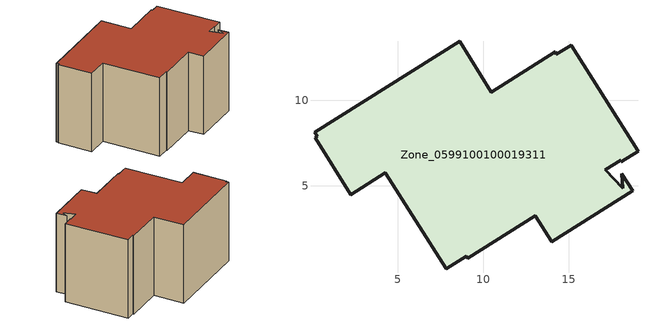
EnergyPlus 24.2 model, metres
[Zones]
Zone_0599100100019311
 floor ground (C_G): 9.09,0.74 9.02,0.86 7.83,0.12 4.27,5.74 2.24,4.47 0.16,7.8 0.3,7.89 0.12,8.13 8.62,13.46 10.48,10.48 14.23,12.84 14.29,12.69 15.16,13.22 19.07,7.02 18.07,6.39 18.07,6.48 17.16,5.92 18.18,4.85 18.12,5.68 18.75,4.7 14.01,1.71 13.05,3.24 z0
 wall outside (C_F): 19.07,7.02 15.16,13.22 14.29,12.69 14.23,12.84 10.48,10.48 8.62,13.46 0.12,8.13 0.3,7.89 0.16,7.8 2.24,4.47 4.27,5.74 7.83,0.12 9.02,0.86 9.09,0.74 13.05,3.24 14.01,1.71 18.75,4.7 18.12,5.68 18.18,4.85 17.16,5.92 18.07,6.48 18.07,6.39 19.07,7.02 z0:9.31
 roof outside (C_R): 14.23,12.84 10.48,10.48 8.62,13.46 0.12,8.13 0.3,7.89 0.16,7.8 2.24,4.47 4.27,5.74 7.83,0.12 9.02,0.86 9.09,0.74 13.05,3.24 14.01,1.71 18.75,4.7 18.12,5.68 18.18,4.85 17.16,5.92 18.07,6.48 18.07,6.39 19.07,7.02 15.16,13.22 14.29,12.69 z9.31
[BUILDING]
Pand.0599100100019311: North Axis=0; Terrain=City; Loads Convergence Tolerance Value=0.04; Temperature Convergence Tolerance Value=0.4; Solar Distribution=FullExterior; Maximum Number of Warmup Days=25; Minimum Number of Warmup Days=1
[Site:Location]
Rotterdam.The.Hague.AP_ZH_NLD Design_Conditions: Latitude=51.96; Longitude=4.45; Time Zone=1; Elevation=-4.5
[SITE:GROUNDTEMPERATURE:BUILDINGSURFACE]
18, 18, 18, 18, 18, 18, 18, 18, 18, 18, 18, 18
[MATERIAL] Thermal Absorptance=0.9; Solar Absorptance=0.7; Visible Absorptance=0.7
Name | Roughness | Thickness | Conductivity | Density | Specific Heat
G.D.2015-2018 | MediumSmooth | 0.15 | 0.0428571 | 540 | 1210
F.D.2015-2018 | Rough | 0.3 | 0.0666667 | 1920 | 840
R.D.2015-2018 | MediumRough | 0.2 | 0.0333333 | 1500 | 1000
[CONSTRUCTION]
C_G: G.D.2015-2018
C_F: F.D.2015-2018
C_R: R.D.2015-2018
[ZONE]
Zone_0599100100019311: Type=1; Multiplier=1; Ceiling Height=Autocalculate; Volume=Autocalculate; Floor Area=autocalculate; Part of Total Floor Area=Yes
[ZONEINFILTRATION:DESIGNFLOWRATE]
Infil_Zone_0599100100019311: Zone or ZoneList or Space or SpaceList=Zone_0599100100019311; Schedule=AlwaysOn; Design Flow Rate Calculation Method=Flow/Area; Flow Rate per Floor Area=0.0021; Constant Term Coefficient=1; Temperature Term Coefficient=0; Velocity Term Coefficient=0; Velocity Squared Term Coefficient=0
[HVACTEMPLATE:ZONE:IDEALLOADSAIRSYSTEM]
Zone_0599100100019311: Maximum Heating Supply Air Temperature=50; Minimum Cooling Supply Air Temperature=13; Maximum Heating Supply Air Humidity Ratio=0.0156; Minimum Cooling Supply Air Humidity Ratio=0.0077; Heating Limit=NoLimit; Cooling Limit=NoLimit; Dehumidification Control Type=ConstantSensibleHeatRatio; Cooling Sensible Heat Ratio=0.7; Dehumidification Setpoint=60; Humidification Control Type=None; Humidification Setpoint=30; Outdoor Air Method=None; Outdoor Air Flow Rate per Person=0.00944; Outdoor Air Flow Rate per Zone Floor Area=0; Outdoor Air Flow Rate per Zone=0; Demand Controlled Ventilation Type=None; Outdoor Air Economizer Type=NoEconomizer; Heat Recovery Type=None; Sensible Heat Recovery Effectiveness=0.7; Latent Heat Recovery Effectiveness=0.65
[ZONECONTROL:THERMOSTAT]
ThermostatControl_Zone_0599100100019311: Zone or ZoneList=Zone_0599100100019311; Control Type Schedule=DualSetpointControlType; Control 1=Thermostat_Zone_0599100100019311; Temperature Difference Between Cutout And Setpoint=0
[THERMOSTATSETPOINT:DUALSETPOINT]
Thermostat_Zone_0599100100019311: Heating Setpoint Temperature Schedule=HeatingSetpoint_Zone_0599100100019311; Cooling Setpoint Temperature Schedule=CoolingSetpoint_Zone_0599100100019311
[SCHEDULE:COMPACT]
HeatingSetpoint_Zone_0599100100019311: Through: 12/31, For: AllDays, Until: 24:00, 21
CoolingSetpoint_Zone_0599100100019311: Through: 12/31, For: AllDays, Until: 24:00, 24
DualSetpointControlType: Through: 12/31, For: AllDays, Until: 24:00, 4
AlwaysOn: Through: 12/31, For: AllDays, Until: 24:00, 1
